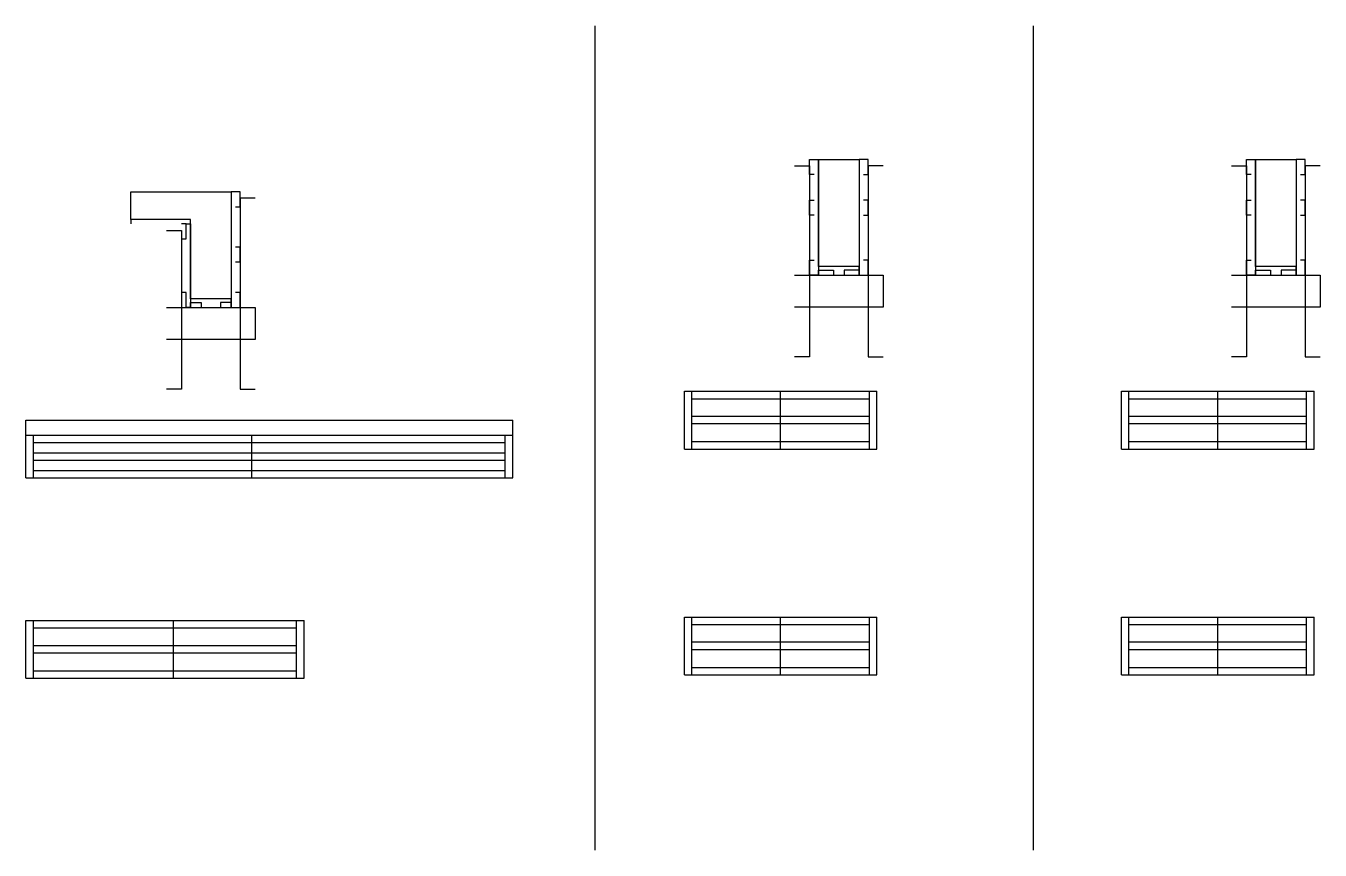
# Model space of a CAD drawing. Header units: metres. Extents: x 7424 to 8634, y 4177 to 4947.
import ezdxf

# ---------------------------------------------------------------- set-up
doc = ezdxf.new("R2010")
doc.units = ezdxf.units.M
for name, color, linetype in [('CONCRETO', 7, 'Continuous'), ('COTA', 7, 'Continuous'), ('Madeira', 7, 'Continuous'), ('Painéis', 7, 'Continuous'), ('SARR_2.2x7', 7, 'Continuous'), ('SARR_3.5x7', 7, 'Continuous')]:
    doc.layers.add(name, color=color, linetype=linetype)

msp = doc.modelspace()

# ---------------------------------------------------------------- linework, layer by layer
at = {"layer": 'CONCRETO', "color": 7, "lineweight": 25}
for points in [[(8165, 4822.4), (8165, 4822.4), (8203, 4822.4), (8203, 4794.4), (8203, 4794.4), (8203, 4722.4), (8165, 4722.4), (8165, 4822.4)], [(8573.5, 4822.4), (8573.5, 4822.4), (8611.5, 4822.4), (8611.5, 4794.4), (8611.5, 4794.4), (8611.5, 4722.4), (8573.5, 4722.4), (8573.5, 4822.4)], [(7522.5, 4766.2), (7522.5, 4792.2), (7578.1, 4792.2), (7578.1, 4792.2), (7616.1, 4792.2), (7616.1, 4692.2), (7578.1, 4692.2), (7578.1, 4766.2)]]:
    msp.add_lwpolyline(points, dxfattribs=at)
at = {"layer": 'COTA', "color": 7, "lineweight": 25}
for p, q in [((7956.1, 4947.4), (7956.1, 4176.6)), ((8365.8, 4947.4), (8365.8, 4176.6)), ((7424.3, 4564.7), (7424.3, 4578.7)), ((7424.3, 4578.7), (7879.3, 4578.7)), ((7879.3, 4564.7), (7879.3, 4578.7))]:
    msp.add_line(p, q, dxfattribs=at)
at = {"layer": 'Madeira', "color": 7, "lineweight": 25}
for points in [[(8161, 4808.4), (8156.6, 4808.4), (8156.6, 4822.4), (8161, 4822.4)], [(8207, 4808.4), (8211.4, 4808.4), (8211.4, 4822.4), (8207, 4822.4)], [(8569.5, 4808.4), (8565.1, 4808.4), (8565.1, 4822.4), (8569.5, 4822.4)], [(8615.5, 4808.4), (8619.9, 4808.4), (8619.9, 4822.4), (8615.5, 4822.4)], [(7620.1, 4778.2), (7624.5, 4778.2), (7624.5, 4792.2), (7620.1, 4792.2)], [(8161, 4770.4), (8156.6, 4770.4), (8156.6, 4784.4), (8161, 4784.4)], [(8207, 4770.4), (8211.4, 4770.4), (8211.4, 4784.4), (8207, 4784.4)], [(8569.5, 4770.4), (8565.1, 4770.4), (8565.1, 4784.4), (8569.5, 4784.4)], [(8615.5, 4770.4), (8619.9, 4770.4), (8619.9, 4784.4), (8615.5, 4784.4)], [(7569.7, 4748.2), (7574.1, 4748.2), (7574.1, 4762.2), (7569.7, 4762.2)], [(7620.1, 4726.6), (7624.5, 4726.6), (7624.5, 4740.6), (7620.1, 4740.6)], [(8161, 4714.4), (8156.6, 4714.4), (8156.6, 4728.4), (8161, 4728.4)], [(8165, 4714.4), (8165, 4718.8), (8179, 4718.8), (8179, 4714.4)], [(8203, 4714.4), (8203, 4718.8), (8189, 4718.8), (8189, 4714.4)], [(8207, 4714.4), (8211.4, 4714.4), (8211.4, 4728.4), (8207, 4728.4)], [(8569.5, 4714.4), (8565.1, 4714.4), (8565.1, 4728.4), (8569.5, 4728.4)], [(8573.5, 4714.4), (8573.5, 4718.8), (8587.5, 4718.8), (8587.5, 4714.4)], [(8611.5, 4714.4), (8611.5, 4718.8), (8597.5, 4718.8), (8597.5, 4714.4)], [(8615.5, 4714.4), (8619.9, 4714.4), (8619.9, 4728.4), (8615.5, 4728.4)], [(7569.7, 4684.2), (7574.1, 4684.2), (7574.1, 4698.2), (7569.7, 4698.2)], [(7620.1, 4684.2), (7624.5, 4684.2), (7624.5, 4698.2), (7620.1, 4698.2)], [(7578.1, 4684.2), (7578.1, 4688.6), (7588.1, 4688.6), (7588.1, 4684.2)], [(7616.1, 4684.2), (7616.1, 4688.6), (7606.1, 4688.6), (7606.1, 4684.2)]]:
    msp.add_lwpolyline(points, dxfattribs=at)
at = {"layer": 'Painéis', "color": 7, "lineweight": 25}
for p, q in [((8039.7, 4605.7), (8219.7, 4605.7)), ((8039.7, 4551.7), (8039.7, 4605.7)), ((8129.7, 4551.7), (8129.7, 4605.7)), ((8219.7, 4551.7), (8219.7, 4605.7)), ((8448.3, 4605.7), (8628.3, 4605.7)), ((8448.3, 4551.7), (8448.3, 4605.7)), ((8538.3, 4551.7), (8538.3, 4605.7)), ((8628.3, 4551.7), (8628.3, 4605.7)), ((7424.3, 4564.7), (7879.3, 4564.7)), ((7424.3, 4524.7), (7424.3, 4564.7)), ((7635.3, 4524.7), (7635.3, 4564.7)), ((7879.3, 4524.7), (7879.3, 4564.7)), ((8039.7, 4551.7), (8219.7, 4551.7)), ((8448.3, 4551.7), (8628.3, 4551.7)), ((7424.3, 4524.7), (7879.3, 4524.7)), ((7424.3, 4391.4), (7684.3, 4391.4)), ((7424.3, 4337.4), (7424.3, 4391.4)), ((7562.3, 4337.4), (7562.3, 4391.4)), ((7684.3, 4337.4), (7684.3, 4391.4)), ((8039.7, 4394.5), (8219.7, 4394.5)), ((8039.7, 4340.5), (8039.7, 4394.5)), ((8129.7, 4340.5), (8129.7, 4394.5)), ((8219.7, 4340.5), (8219.7, 4394.5)), ((8448.3, 4394.5), (8628.3, 4394.5)), ((8448.3, 4340.5), (8448.3, 4394.5)), ((8538.3, 4340.5), (8538.3, 4394.5)), ((8628.3, 4340.5), (8628.3, 4394.5)), ((7424.3, 4337.4), (7684.3, 4337.4)), ((8039.7, 4340.5), (8219.7, 4340.5)), ((8448.3, 4340.5), (8628.3, 4340.5))]:
    msp.add_line(p, q, dxfattribs=at)
for points in [[(8161, 4822.4), (8165, 4822.4), (8165, 4714.4), (8161, 4714.4)], [(8207, 4822.4), (8203, 4822.4), (8203, 4714.4), (8207, 4714.4)], [(8569.5, 4822.4), (8573.5, 4822.4), (8573.5, 4714.4), (8569.5, 4714.4)], [(8615.5, 4822.4), (8611.5, 4822.4), (8611.5, 4714.4), (8615.5, 4714.4)], [(7620.1, 4792.2), (7616.1, 4792.2), (7616.1, 4684.2), (7620.1, 4684.2)], [(7578.1, 4762.2), (7578.1, 4766.2), (7522.5, 4766.2), (7522.5, 4762.2)], [(7574.1, 4762.2), (7578.1, 4762.2), (7578.1, 4684.2), (7574.1, 4684.2)], [(8203, 4718.8), (8203, 4722.4), (8165, 4722.4), (8165, 4718.8)], [(8611.5, 4718.8), (8611.5, 4722.4), (8573.5, 4722.4), (8573.5, 4718.8)], [(7616.1, 4688.6), (7616.1, 4692.2), (7578.1, 4692.2), (7578.1, 4688.6)]]:
    msp.add_lwpolyline(points, dxfattribs=at)
at = {"layer": 'SARR_2.2x7', "color": 7, "lineweight": 25}
for p, q in [((8046.7, 4551.7), (8046.7, 4605.7)), ((8046.7, 4598.7), (8129.7, 4598.7)), ((8129.7, 4598.7), (8212.7, 4598.7)), ((8212.7, 4551.7), (8212.7, 4605.7)), ((8455.3, 4551.7), (8455.3, 4605.7)), ((8455.3, 4598.7), (8538.3, 4598.7)), ((8538.3, 4598.7), (8621.3, 4598.7)), ((8621.3, 4551.7), (8621.3, 4605.7)), ((8046.7, 4582.5), (8129.7, 4582.5)), ((8046.7, 4575.5), (8129.7, 4575.5)), ((8129.7, 4582.5), (8212.7, 4582.5)), ((8129.7, 4575.5), (8212.7, 4575.5)), ((8455.3, 4582.5), (8538.3, 4582.5)), ((8455.3, 4575.5), (8538.3, 4575.5)), ((8538.3, 4582.5), (8621.3, 4582.5)), ((8538.3, 4575.5), (8621.3, 4575.5)), ((7431.3, 4524.7), (7431.3, 4564.7)), ((7872.3, 4524.7), (7872.3, 4564.7)), ((7431.3, 4557.7), (7872.3, 4557.7)), ((8046.7, 4558.7), (8129.7, 4558.7)), ((8129.7, 4558.7), (8212.7, 4558.7)), ((8455.3, 4558.7), (8538.3, 4558.7)), ((8538.3, 4558.7), (8621.3, 4558.7)), ((7431.3, 4548.2), (7635.3, 4548.2)), ((7431.3, 4541.2), (7635.3, 4541.2)), ((7635.3, 4548.2), (7872.3, 4548.2)), ((7635.3, 4541.2), (7872.3, 4541.2)), ((7431.3, 4531.7), (7872.3, 4531.7)), ((7431.3, 4337.4), (7431.3, 4391.4)), ((7677.3, 4337.4), (7677.3, 4391.4)), ((8046.7, 4340.5), (8046.7, 4394.5)), ((8212.7, 4340.5), (8212.7, 4394.5)), ((8455.3, 4340.5), (8455.3, 4394.5)), ((8621.3, 4340.5), (8621.3, 4394.5)), ((7431.3, 4384.4), (7562.3, 4384.4)), ((7562.3, 4384.4), (7677.3, 4384.4)), ((8046.7, 4387.5), (8129.7, 4387.5)), ((8129.7, 4387.5), (8212.7, 4387.5)), ((8455.3, 4387.5), (8538.3, 4387.5)), ((8538.3, 4387.5), (8621.3, 4387.5)), ((7431.3, 4368.1), (7562.3, 4368.1)), ((7562.3, 4368.1), (7677.3, 4368.1)), ((8046.7, 4371.3), (8129.7, 4371.3)), ((8129.7, 4371.3), (8212.7, 4371.3)), ((8455.3, 4371.3), (8538.3, 4371.3)), ((8538.3, 4371.3), (8621.3, 4371.3)), ((7431.3, 4361.1), (7562.3, 4361.1)), ((7562.3, 4361.1), (7677.3, 4361.1)), ((8046.7, 4364.3), (8129.7, 4364.3)), ((8129.7, 4364.3), (8212.7, 4364.3)), ((8455.3, 4364.3), (8538.3, 4364.3)), ((8538.3, 4364.3), (8621.3, 4364.3)), ((7431.3, 4344.4), (7562.3, 4344.4)), ((7562.3, 4344.4), (7677.3, 4344.4)), ((8046.7, 4347.5), (8129.7, 4347.5)), ((8129.7, 4347.5), (8212.7, 4347.5)), ((8455.3, 4347.5), (8538.3, 4347.5)), ((8538.3, 4347.5), (8621.3, 4347.5))]:
    msp.add_line(p, q, dxfattribs=at)
at = {"layer": 'SARR_3.5x7', "color": 7, "lineweight": 25}
for points in [[(8142.6, 4816.4), (8156.6, 4816.4), (8156.6, 4637.9), (8142.6, 4637.9)], [(8225.4, 4816.4), (8211.4, 4816.4), (8211.4, 4637.9), (8225.4, 4637.9)], [(8551.1, 4816.4), (8565.1, 4816.4), (8565.1, 4637.9), (8551.1, 4637.9)], [(8633.9, 4816.4), (8619.9, 4816.4), (8619.9, 4637.9), (8633.9, 4637.9)], [(7638.5, 4786.2), (7624.5, 4786.2), (7624.5, 4607.7), (7638.5, 4607.7)], [(7555.7, 4756.2), (7569.7, 4756.2), (7569.7, 4607.7), (7555.7, 4607.7)], [(8142.6, 4714.4), (8225.4, 4714.4), (8225.4, 4684.3), (8142.6, 4684.3)], [(8551.1, 4714.4), (8633.9, 4714.4), (8633.9, 4684.3), (8551.1, 4684.3)], [(7555.7, 4684.2), (7638.5, 4684.2), (7638.5, 4654.1), (7555.7, 4654.1)]]:
    msp.add_lwpolyline(points, dxfattribs=at)

doc.saveas('drawing.dxf')
